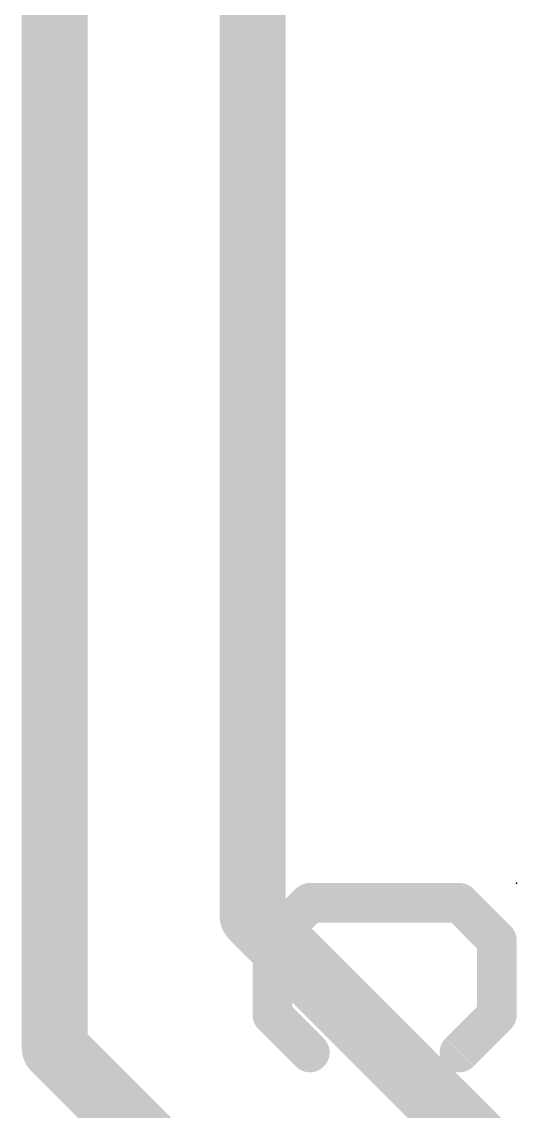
# Model space of a CAD drawing. Extents: x -32 to 75, y -18 to 32.
# Drawn here: x 11.303 to 13.211, y 4.836 to 9.031 of the extents above; entities that cross this region are included whole.
import ezdxf

# ---------------------------------------------------------------- set-up
doc = ezdxf.new("R2010")
doc.units = 0
for name, color, linetype in [('1', 12, 'CONTINUOUS'), ('21', 53, 'CONTINUOUS'), ('24', 53, 'CONTINUOUS')]:
    doc.layers.add(name, color=color, linetype=linetype)

msp = doc.modelspace()

# ---------------------------------------------------------------- linework, layer by layer
at = {"layer": '1', "const_width": 0.254}
for points in [[(11.43, 5.08), (11.43, 13.462)], [(12.192, 5.588), (12.192, 12.319)], [(12.192, 5.588), (15.24, 2.54)], [(11.43, 5.08), (12.7, 3.81)]]:
    msp.add_lwpolyline(points, dxfattribs=at)
at = {"layer": '1', "const_width": 0.127}
for points in [[(12.2369, 5.6329, 1), (12.1471, 5.5431)], [(12.1285, 5.588, 1), (12.2555, 5.588)], [(11.4749, 5.1249, 1), (11.3851, 5.0351)], [(11.3665, 5.08, 1), (11.4935, 5.08)]]:
    msp.add_lwpolyline(points, format="xyb", dxfattribs=at)
at = {"layer": '21', "const_width": 0.1524}
for points in [[(12.4123, 5.6388), (12.2682, 5.4947)], [(12.9885, 5.6388), (12.4123, 5.6388)], [(13.1325, 5.4947), (12.9885, 5.6388)], [(12.2682, 5.4947), (12.2682, 5.2066)], [(13.1325, 5.2066), (13.1325, 5.4947)], [(12.2682, 5.2066), (12.4123, 5.0626)], [(12.9885, 5.0626), (13.1325, 5.2066)]]:
    msp.add_lwpolyline(points, dxfattribs=at)
at = {"layer": '21', "const_width": 0.0762}
for points in [[(12.4123, 5.6769, 1), (12.4123, 5.6007)], [(12.4392, 5.6119, 1), (12.3853, 5.6657)], [(13.0154, 5.6657, 1), (12.9615, 5.6119)], [(12.9885, 5.6007, 1), (12.9885, 5.6769)], [(12.3063, 5.4947, 1), (12.2301, 5.4947)], [(12.2413, 5.5217, 1), (12.2951, 5.4678)], [(13.1706, 5.4947, 1), (13.0944, 5.4947)], [(13.1056, 5.4678, 1), (13.1595, 5.5217)], [(12.2951, 5.2336, 1), (12.2413, 5.1797)], [(12.2301, 5.2066, 1), (12.3063, 5.2066)], [(13.0944, 5.2066, 1), (13.1706, 5.2066)], [(13.1595, 5.1797, 1), (13.1056, 5.2336)], [(12.3853, 5.0356, 1), (12.4392, 5.0895)], [(12.9615, 5.0895, 1), (13.0154, 5.0356)]]:
    msp.add_lwpolyline(points, format="xyb", dxfattribs=at)
at = {"layer": '24'}
msp.add_point((13.208, 5.715), dxfattribs=at)

doc.saveas('drawing.dxf')
